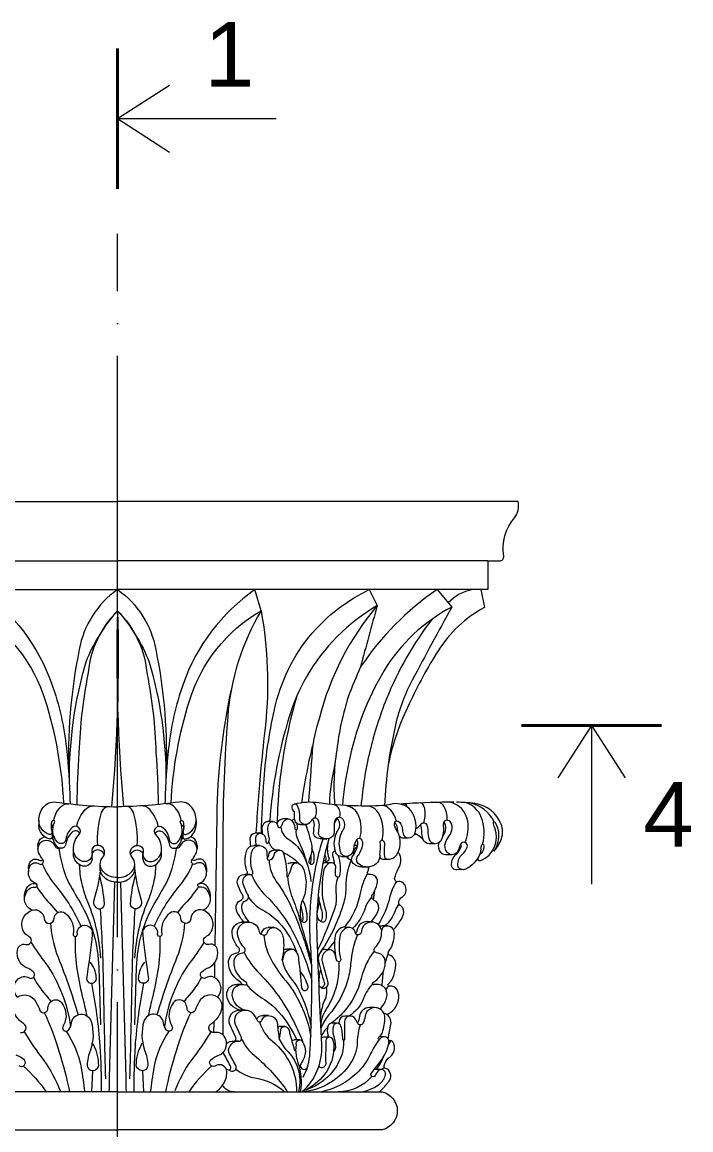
# Model space of a CAD drawing. Header units: millimetres. Extents: x 542654 to 551203, y 315718 to 321804.
# Drawn here: x 547433 to 547744, y 317896 to 318411 of the extents above; entities that cross this region are included whole.
import ezdxf

# ---------------------------------------------------------------- set-up
doc = ezdxf.new("R2010")
doc.units = ezdxf.units.MM
doc.linetypes.add('ACAD_ISO04W100', pattern=[30, 24, -3, 0, -3])
doc.layers.add('cad-block.com', color=250, linetype='Continuous')
doc.styles.get("Standard").update_dxf_attribs({"font": 'arial.ttf'})

msp = doc.modelspace()

# ---------------------------------------------------------------- linework, layer by layer
at = {"layer": 'cad-block.com', "color": 18, "lineweight": 40, "true_color": 0x000000}
for points in [[(547477.65, 318398.82), (547477.65, 318333.66)], [(547730.51, 318084.25), (547665.34, 318084.25)]]:
    msp.add_lwpolyline(points, dxfattribs=at)
at = {"layer": 'cad-block.com', "color": 18, "lineweight": 15, "true_color": 0x000000}
for points in [[(547477.65, 318366.24), (547501.87, 318381.82)], [(547477.65, 318366.24), (547551.38, 318366.24)], [(547477.65, 318366.24), (547501.87, 318350.66)], [(547697.92, 318084.25), (547682.34, 318060.03)], [(547697.92, 318084.25), (547697.92, 318010.52)], [(547697.92, 318084.25), (547713.51, 318060.03)]]:
    msp.add_lwpolyline(points, dxfattribs=at)
at = {"layer": 'cad-block.com', "color": 18, "linetype": 'ACAD_ISO04W100', "lineweight": 15, "ltscale": 5, "true_color": 0x000000}
msp.add_lwpolyline([(547477.65, 316184.7), (547477.65, 318312.68)], dxfattribs=at)
at = {"layer": 'cad-block.com', "color": 18, "lineweight": 0, "true_color": 0x000000}
for points in [[(547305.51, 318160.78), (547300.08, 318160.78, -0.459386), (547298.2, 318162.98, 0.216291), (547293.17, 318180.82, -0.246736), (547291.53, 318188.29), (547477.65, 318188.29)], [(547649.78, 318160.78), (547655.21, 318160.78, 0.459386), (547657.1, 318162.98, -0.216291), (547662.12, 318180.82, 0.246736), (547663.76, 318188.29), (547477.65, 318188.29)], [(547410.96, 318137.59), (547413.83, 318147.42, -0.154993), (547447.19, 318103.53, -0.05748), (547453.92, 318073.72, -0.01992), (547455.57, 318049.26, -0.001044), (547455.6, 318047.91, -0.001044)], [(547477.65, 318147.42, 0.198633), (547459.89, 318119.55, 0.061463), (547455.14, 318060.22, 250.331542)], [(547477.65, 318147.42, -0.198633), (547495.41, 318119.55, -0.061463), (547500.15, 318060.22, -250.331542)], [(547544.34, 318137.59), (547541.47, 318147.42, 0.154993), (547508.1, 318103.53, 0.05748), (547501.37, 318073.72, 0.01992), (547499.73, 318049.26, 0.001044), (547499.69, 318047.91, 0.001044)], [(547544.54, 318034.17, -0.012335), (547545.76, 318059.29, -0.040645), (547551.13, 318093.88, -0.127119), (547569.84, 318129.09, -0.095705), (547594.62, 318147.42), (547598.35, 318139.97, 0.130913), (547565.52, 318106.93, 0.054862), (547557.59, 318088.8, 0.05849), (547548.4, 318039.91, 0.000306), (547548.39, 318039.74, 0.000306)], [(547626.15, 318147.42, 0.095334), (547590.63, 318111.48, 0.020555), (547584.88, 318097.57, 0.045169), (547579.77, 318074.59, 0.058264), (547578.53, 318047.46, 0.058264)], [(547626.15, 318147.42), (547632.99, 318139.29, 0.136191), (547601.55, 318109.91, 0.08528), (547585.15, 318067.26, 0.033197), (547582.15, 318047.18, 0.033197)], [(547646.46, 318147.42), (547648.14, 318139.13, 0.128976), (547626.67, 318119.05, 0.031134), (547613.17, 318094.35, 0.06274), (547603.43, 318065.99, 4.107327)], [(547642.57, 318147.42, 0.169296), (547631.36, 318141.22, 3.08428)], [(547452.73, 318048.26, 0.061758), (547444.25, 318095.81, 0.188611), (547410.96, 318137.59, 0.072514), (547408.95, 318084.49, -0.002722), (547410.96, 318064.73, -0.009688), (547413.31, 318034.22, -0.009688)], [(547477.65, 318137.58, 0.089324), (547462.9, 318113.73, 0.071276), (547455.14, 318059.12, 0.052338)], [(547477.65, 318137.58, 0.17873), (547463.91, 318107.99, 0.041674), (547459.76, 318071.75, 0.017989), (547458.76, 318047.58, 0.017989)], [(547477.65, 318137.58, -0.030163), (547474.82, 318046.58, -0.030163)], [(547477.65, 318137.58, 0.030163), (547480.48, 318046.58, 0.030163)], [(547477.65, 318137.58, -0.089324), (547492.39, 318113.73, -0.071276), (547500.15, 318059.12, -0.052338)], [(547477.65, 318137.58, -0.17873), (547491.39, 318107.99, -0.041674), (547495.54, 318071.75, -0.017989), (547496.54, 318047.58, -0.017989)], [(547502.56, 318048.26, -0.061758), (547511.05, 318095.81, -0.188611), (547544.34, 318137.59, -0.072514), (547546.35, 318084.49, 0.002722), (547544.33, 318064.73, 0.009688), (547541.99, 318034.22, 0.009688)], [(547544.34, 318137.59, 0.113839), (547528.85, 318088.44, 0.019843), (547526.61, 318030.72), (547526.61, 317940.62)], [(547598.35, 318139.97, 0.115946), (547571.53, 318087.81, 0.066191), (547568.12, 318072.23, -0.000299), (547566.42, 318048.61, -0.000299)], [(547598.35, 318139.97, 0.005028), (547590.63, 318111.48, -24.404987)], [(547632.99, 318139.29, 0.004977), (547614.56, 318105.29, 0.064763), (547606.85, 318084.66, 0.046434), (547601.75, 318047.13, 0.046434)], [(547623.86, 318133.73, 0.069634), (547602.65, 318096.7, 0.03672), (547594.92, 318072.36, 0.037102), (547590.81, 318046.88, 0.037102)], [(547523.05, 317982.04), (547523.93, 318042.43, -0.048704), (547530.47, 318100.63)], [(547561.06, 318098.08, 0.060858), (547552.07, 318045.92, 0.008599), (547551.84, 318038.95, 0.008599)], [(547568.66, 318076.68, 0.024928), (547563.16, 318048.36, 0.024928)], [(547578.72, 318066.36, 0.056688), (547576.14, 318047.7, 2.420875)], [(547477.65, 318013.66, -0.228668), (547470.86, 318016.57, -0.374353), (547470.86, 318023.1, 0.507507), (547469.67, 318028.38, 0.207223), (547467.25, 318028.38, 0.365299), (547465.72, 318025.31, -0.562132), (547461.57, 318021.16, -0.344516), (547457.14, 318026.77, -0.19005), (547459.79, 318033.6, 0.961735), (547456.52, 318036.87, 0.173614), (547453.7, 318031.45, -0.63933), (547449.63, 318030.21, -0.308043), (547448.44, 318039.24, 1.085661), (547447.17, 318039.75, 0.151976), (547447.17, 318035.06, -0.604226), (547445.84, 318033.73, -0.32338), (547441.1, 318040.05, -0.167014), (547443.11, 318046.24, -0.273622), (547449.13, 318048.74, 0.031629), (547477.65, 318046.52, -417.913606)], [(547477.65, 318013.66, 0.228668), (547484.43, 318016.57, 0.374353), (547484.43, 318023.1, -0.507507), (547485.63, 318028.38, -0.207223), (547488.04, 318028.38, -0.365299), (547489.57, 318025.31, 0.562132), (547493.72, 318021.16, 0.344516), (547498.15, 318026.77, 0.19005), (547495.5, 318033.6, -0.961735), (547498.77, 318036.87, -0.173614), (547501.6, 318031.45, 0.63933), (547505.66, 318030.21, 0.308043), (547506.86, 318039.24, -1.085661), (547508.12, 318039.75, -0.151976), (547508.12, 318035.06, 0.604226), (547509.45, 318033.73, 0.32338), (547514.19, 318040.05, 0.167014), (547512.19, 318046.24, 0.273622), (547506.16, 318048.74, -0.031629), (547477.65, 318046.52, 417.913606)], [(547587.57, 318046.96, -0.031379), (547571.44, 318048.3, 0.098605), (547559.76, 318047.71, 3.188773)], [(547569.39, 318041.25, 0.157666), (547570.01, 318046.34, 0.203407), (547568.49, 318048.59, 1.629827)], [(547633.96, 318048.64, 0.018177), (547612.13, 318047.98, 0.00561), (547611.19, 318047.9)], [(547619.87, 318038.9, 0.140706), (547620.53, 318045.17, 0.078604), (547619.79, 318047.3, 0.243503), (547618.31, 318048.32, 0.875913)], [(547630.83, 318040.29, 0.188403), (547628.99, 318047.22, 0.283926), (547625.65, 318048.57, 0.845132)], [(547639.19, 318030.04, 0.139743), (547640.4, 318039.87, 0.30864), (547632.14, 318048.64, 5.040531)], [(547652.76, 318025.99, 0.093798), (547656.07, 318031.7, 0.179878), (547655.95, 318038.49, 0.273857), (547643.67, 318048.08, 0.032219), (547635.11, 318048.63)], [(547647.3, 318029.11, 0.163183), (547646.69, 318041.7, 0.227922), (547639.4, 318048.5, 2.698115)], [(547652.69, 318039.58, 0.225926), (547641.54, 318048.32, 0.741469)], [(547448.01, 318040.2, -0.16547), (547451.45, 318046.65, -0.205283), (547455.08, 318047.97, -0.944795)], [(547458.73, 318037.4, -0.129004), (547462.48, 318045.1, -0.229713), (547466.74, 318046.94, -0.95833)], [(547468.46, 318028.63, -0.092132), (547470.26, 318043.84, -0.21196), (547472.73, 318046.65, -1.564817)], [(547486.84, 318028.63, 0.092132), (547485.03, 318043.84, 0.21196), (547482.57, 318046.65, 1.564817)], [(547496.57, 318037.4, 0.129004), (547492.82, 318045.1, 0.229713), (547488.56, 318046.94, 0.95833)], [(547507.28, 318040.2, 0.16547), (547503.85, 318046.65, 0.205283), (547500.21, 318047.97, 0.944795)], [(547558.68, 318046.88, 0.284464), (547559.86, 318044.2, -0.100279)], [(547599.6, 318024.06, -0.342821), (547595.41, 318018.75, -0.222971), (547589.88, 318019.86, -0.417557), (547589.33, 318023.68, 0.119048), (547591.63, 318028.97, 0.197592), (547591.12, 318031.27, 0.523106), (547588.85, 318031.27, 0.134371), (547587.29, 318026.86, -0.213407), (547585.76, 318024.01, -0.503433), (547581.49, 318025.22, -0.183223), (547581.49, 318033.62, -0.048888), (547582.55, 318035.76, 0.286377), (547582.55, 318040.56, 0.493732), (547579.09, 318040.89, 0.21419), (547578.26, 318038.43, -0.047396), (547578.26, 318034.29, -0.328964), (547576.01, 318031.78, -0.170952), (547572.35, 318032.27, -0.283139), (547571.12, 318034.29, -0.045909), (547571.42, 318037.37, 0.18524), (547570.88, 318040.42, 0.563934), (547567.91, 318040.42, -0.052882), (547566.95, 318039.16, -0.684243), (547562.31, 318041.04, 0.006934), (547562.31, 318042.93, 0.12425), (547561.19, 318047.29, 0.435189), (547559.04, 318047.29, 0.001663), (547558.67, 318046.87, 0.001663)], [(547562.66, 318038.31, -0.418281), (547559.97, 318041.04, 0.005151), (547559.97, 318043.93, 0.265663), (547559.58, 318044.42), (547559.58, 318044.42)], [(547580.9, 318041.58, 0.22172), (547580.19, 318046.18, 0.216956), (547578.06, 318047.5, 0.49065)], [(547590.33, 318031.82, 0.167867), (547589.69, 318042.46, 0.263943), (547583.75, 318047.09, 0.775642)], [(547599.6, 318024.06, 0.057171), (547599.77, 318030.2, -0.743086), (547601.2, 318030.78, -0.21134), (547601.72, 318028.77, 0.080271), (547601.72, 318023.29, 0.323197), (547602.73, 318022.29, 0.322296), (547607.79, 318024.81, 0.283645), (547606.99, 318036.34, -0.24089), (547606.55, 318039.28, -0.484066), (547608.03, 318039.81, -0.240642), (547609.95, 318036.62, 0.042318), (547610.36, 318033.96, 0.351107), (547612.82, 318032.07, 0.324333), (547615.95, 318034.44, 0.261475), (547613.07, 318045.83, 0.249461), (547604.53, 318047.67, -0.056478), (547600.8, 318047.06, -0.021363), (547587.57, 318046.96, 0.175069)], [(547600.58, 318031.08, 0.212683), (547598.73, 318043.91, 0.218986), (547594.19, 318046.87, 0.624082)], [(547607.16, 318039.91, 0.189469), (547603.22, 318046.26, 0.16181), (547600.8, 318047.06, 0.999248)], [(547611.19, 318047.9, 0.097775), (547609.54, 318047.69, 0.097775)], [(547612.19, 318046.49, 0.346079), (547611.19, 318047.9)], [(547447.22, 318032.61, -0.50559), (547445.84, 318031.59, -0.32338), (547441.1, 318037.91, -0.004522), (547441.1, 318038.09, -0.004522)], [(547447.96, 318038.07, 0.384152), (547447.17, 318037.6, 0.041342), (547446.89, 318036.33)], [(547507.33, 318038.07, -0.384152), (547508.12, 318037.6, -0.041342), (547508.4, 318036.33)], [(547508.07, 318032.61, 0.50559), (547509.45, 318031.59, 0.32338), (547514.19, 318037.91, 0.004522), (547514.19, 318038.09, 0.004522)], [(547542.23, 318028.23, -0.051159), (547541.94, 318032.16, -0.758943), (547545.9, 318033.15, -0.141409), (547546.58, 318030.35, 0.886398), (547548.02, 318030.11, 0.143639), (547548.02, 318032.96, -0.078925), (547547.53, 318036.74, -0.20052), (547548.67, 318039.24, -0.393333), (547551.17, 318039.24, -0.164884), (547552.1, 318037.52, 0.656763), (547553.52, 318037.17, 0.079759), (547554.27, 318038.56, -0.156683), (547555.71, 318040.49, -0.319224), (547558.15, 318040.49, -0.257827), (547559.98, 318036.68, 1.058188), (547561.34, 318036.68, 0.026647), (547561.11, 318038.8, -0.081727)], [(547545.21, 318033.89, -0.05924), (547544.95, 318036.74, -0.20052), (547546.09, 318039.24, -0.1896), (547547.34, 318039.74, -0.1896)], [(547551.69, 318038.57, -0.155795), (547553.13, 318040.49, -0.155741), (547554.35, 318040.88)], [(547558.79, 318039.93, -0.182775), (547559.97, 318041, -2.755921)], [(547564.99, 318038.31, -0.04248), (547567.77, 318029.17, 1.145456)], [(547572.55, 318031.67, -0.118661), (547570.02, 318032.27, -0.283139), (547568.79, 318034.29, -0.045909), (547569.09, 318037.37, 0.18524), (547568.54, 318040.42, 0.072485), (547568.23, 318040.8)], [(547578.26, 318038.43, -0.045789), (547579.91, 318041.08, -0.045789)], [(547581.74, 318023.44, -0.31163), (547579.16, 318025.22, -0.183223), (547579.16, 318033.62, -0.048888), (547580.22, 318035.76, 0.286377), (547580.22, 318040.56, 0.113264), (547579.53, 318041.25)], [(547606.51, 318039.15, -0.173683), (547607.62, 318036.62, 0.025838), (547607.82, 318034.99, 0.025838)], [(547646.35, 318025.21, -0.164784), (547640.57, 318018.21, -0.056614), (547638.93, 318017.44, -0.519395), (547635.76, 318019.75, -0.204579), (547637.82, 318024.35, 0.112836), (547640.13, 318027.72, 0.988971), (547637, 318029, 0.014755), (547635.94, 318026.26, -0.570442), (547630.94, 318025.27, -0.278947), (547630.08, 318029.83, -0.069901), (547631.84, 318033.07, 0.133642), (547633.17, 318036.49, 0.203662), (547632.21, 318039.65, 0.719844), (547629.02, 318038.4, -0.017228), (547629.07, 318035.48, -0.109248), (547628.02, 318031.06, -0.668277), (547622.57, 318031.39, -0.09107), (547621.98, 318035.23, 0.068092), (547621.75, 318037.43, 0.663041), (547618.23, 318037.99, -0.152509), (547616.31, 318036.34)], [(547622.47, 318029.35, -0.325469), (547619.62, 318031.34, -0.09107), (547619.03, 318035.18, 0.068092), (547618.8, 318037.38, 0.120767), (547618.37, 318038.2, 0.120767)], [(547628.76, 318032.84, -0.004217), (547628.89, 318033.02, 0.133642), (547630.22, 318036.44, 0.196445), (547629.34, 318039.51)], [(547644.96, 318022.49, 0.512685), (547646.43, 318021.56, 0.411239), (547652.96, 318036.77, -0.058445), (547652.33, 318039.16, -0.799259), (547653, 318039.42, -0.118705), (547654.64, 318034.91, -0.161753), (547652.76, 318025.99, -0.411334)], [(547440.68, 318028.52, -0.175226), (547441.74, 318031.45, -0.148268), (547443.8, 318032.63)], [(547460.15, 318034.1, 0.494267), (547456.52, 318034.73, 0.173614), (547453.7, 318029.31, -0.63933), (547449.63, 318028.07, -0.184409), (547447.58, 318033.46, -0.184409)], [(547495.15, 318034.1, -0.494267), (547498.77, 318034.73, -0.173614), (547501.6, 318029.31, 0.63933), (547505.66, 318028.07, 0.184409), (547507.72, 318033.46, 0.184409)], [(547514.62, 318028.52, 0.175226), (547513.56, 318031.45, 0.148268), (547511.5, 318032.63)], [(547539.65, 318028.23, -0.051159), (547539.36, 318032.16, -0.406149), (547541.48, 318034.22, -0.406149)], [(547553.52, 318037.17, 0.231591), (547557.12, 318031.48, -0.117572), (547563.14, 318025.46, -0.122938), (547567.46, 318011.82, -14.105174)], [(547560.66, 318035.96, 0.158512), (547561.42, 318031.29, -0.053432), (547565.79, 318019.94, 18.955838)], [(547608.66, 318032.82, 0.207652), (547610.49, 318032.07, 0.042954), (547611.06, 318032.13, 0.042954)], [(547615.73, 318033.89, -0.039968), (547617.01, 318033.6)], [(547615.89, 318034.26, -0.09078), (547619.62, 318031.34)], [(547438.09, 317998.5, -0.404941), (547434.71, 318005.37, -0.108864), (547436.41, 318008.28, -0.273028), (547439.29, 318009.14), (547439.29, 318009.14), (547439.29, 318009.14, 1.017526), (547439.62, 318010.9, -0.201335), (547436.71, 318013.66, -0.207166), (547436.86, 318018.89, -0.466882), (547441.31, 318019.99, 0.681454), (547443.21, 318021.41, 0.100621), (547442.38, 318022.86, -0.107819), (547440.71, 318026.29, -0.204463), (547441.74, 318029.74, -0.564623), (547448.61, 318028.27), (547448.61, 318028.27, 0.39555), (547451.05, 318027.31, 0.39555)], [(547447.08, 318032.07, -0.049492), (547447.88, 318031.27)], [(547517.2, 317998.5, 0.404941), (547520.58, 318005.37, 0.108864), (547518.88, 318008.28, 0.273028), (547516, 318009.14), (547516, 318009.14), (547516, 318009.14, -1.017526), (547515.68, 318010.9, 0.201335), (547518.58, 318013.66, 0.207166), (547518.44, 318018.89, 0.466882), (547513.98, 318019.99, -0.681454), (547512.09, 318021.41, -0.100621), (547512.91, 318022.86, 0.107819), (547514.59, 318026.29, 0.204463), (547513.56, 318029.74, 0.564623), (547506.69, 318028.27), (547506.69, 318028.27, -0.39555), (547504.24, 318027.31, -0.39555)], [(547508.22, 318032.07, 0.049492), (547507.42, 318031.27)], [(547536.32, 317992.98, -0.033541), (547533.86, 317996.43, -0.108532), (547532.79, 317999.48, -0.333219), (547534.85, 318003.07, 0.586285), (547535.38, 318006.07, -0.036479), (547533.46, 318010.7, -0.560376), (547537.39, 318015.11, 0.4021), (547538, 318016.16, 0.084369), (547537.73, 318016.79, -0.1611), (547537.75, 318026.32, -0.197978), (547539.65, 318028.23, -0.098945), (547541.02, 318028.5)], [(547538.9, 317992.98, -0.033541), (547536.44, 317996.43, -0.108532), (547535.37, 317999.48, -0.333219), (547537.43, 318003.07, 0.586285), (547537.96, 318006.07, -0.036479), (547536.04, 318010.7, -0.560376), (547539.97, 318015.11, 0.4021), (547540.58, 318016.16, 0.084369), (547540.31, 318016.79, -0.1611), (547540.32, 318026.32, -0.197978), (547542.23, 318028.23, -0.41228), (547546.86, 318026.34, -0.029872), (547547.19, 318022.37, 0.361092), (547548.08, 318021.69, 0.32624), (547550.5, 318024.11, -0.623356), (547554.45, 318025.8, -0.080731), (547556.35, 318014.29, 1.029209), (547556.94, 318014.29, 0.025094), (547558.58, 318018.35, -0.501172), (547561.39, 318020.45, -0.22046), (547564.17, 318017.28, -0.199896), (547563.32, 318002.42)], [(547548.02, 318030.11, 0.240237), (547551.37, 318026.37, 0.240237)], [(547563.36, 317914.1, 0.229192), (547572.59, 317935.95, -0.003639), (547570.44, 317985.04, -0.077638), (547576.01, 318031.78, -0.077638)], [(547563.95, 317920.95, 0.111476), (547567.1, 317932.23, 0.010733), (547568, 317963.93, 0.020178), (547567.43, 317981.02, -0.0785), (547571, 318023.96, -0.021895), (547573.24, 318031.67, -0.021895)], [(547567.77, 318029.17, -0.170194), (547566.66, 318021.9, 0.499362), (547567.62, 318019.85, 0.41612), (547568.92, 318020.71, 0.176228), (547567.96, 318027.13, -1.388664)], [(547575.4, 318029.56, 0.134341), (547575.88, 318022.83, -0.628731), (547574.23, 318021.18, -0.273579), (547573.6, 318021.93, 0.066231)], [(547591.17, 318018.57, -0.148068), (547587.55, 318019.86, -0.417557), (547586.99, 318023.68, 0.119048), (547589.3, 318028.97, 0.192986), (547588.82, 318031.23)], [(547589.11, 318028.07, 0.169793), (547587.53, 318026.34, 0.017062), (547587.29, 318024.08, 0.017062)], [(547588.22, 318028.5, 0.047104), (547587.55, 318028.44)], [(547630.77, 318024.29, -0.265166), (547627.99, 318025.22, -0.278947), (547627.13, 318029.78, -0.005989), (547627.24, 318030.08, -0.005989)], [(547635.41, 318017.27, -0.444389), (547632.81, 318019.7, -0.204579), (547634.87, 318024.3, 0.112836), (547637.18, 318027.67, 0.229914), (547637.07, 318029.15, 0.229914)], [(547646.35, 318025.21, 0.075285), (547646.59, 318027.18, -0.104218), (547646.89, 318028.83, -0.659141), (547647.71, 318028.85, -0.126808), (547647.91, 318027.71, -0.220412), (547645.9, 318024.17, 0.163455)], [(547450.34, 318027.18, 0.058257), (547454.36, 318012.39, 0.006295), (547460.28, 318002.04, -0.126523), (547468.97, 317971.83, 0), (547469.73, 317945.28, 1.706134)], [(547465.82, 318022.35, -0.486024), (547461.57, 318019.02, -0.344516), (547457.14, 318024.63, -0.014264), (547457.15, 318025.2, -0.014264)], [(547471.51, 318024.23, 0.212402), (547469.67, 318026.24, 0.207223), (547467.25, 318026.24, 0.204724), (547465.81, 318024.72, 0.204724)], [(547483.78, 318024.23, -0.212402), (547485.63, 318026.24, -0.207223), (547488.04, 318026.24, -0.204724), (547489.48, 318024.72, -0.204724)], [(547504.96, 318027.18, -0.058257), (547500.93, 318012.39, -0.006295), (547495.02, 318002.04, 0.126523), (547486.33, 317971.83, 0), (547485.57, 317945.28, -1.706134)], [(547489.48, 318022.35, 0.486024), (547493.72, 318019.02, 0.344516), (547498.15, 318024.63, 0.014264), (547498.14, 318025.2, 0.014264)], [(547547.11, 318022.5, 0.158996), (547547.92, 318024.11, -0.399326), (547550.31, 318026.38, -0.399326)], [(547554.55, 318025.31, -0.109225), (547561.94, 318020.17)], [(547567, 318020.01, 0.199758), (547567.47, 318020.71, 0.090259), (547567.55, 318024.11, 0.090259)], [(547580.16, 318023.93, -0.119473), (547580.81, 318014.29, -0.772834), (547579.03, 318014.71, -0.039114), (547579.04, 318018.22, 0.553175), (547576.35, 318020.45, 0.22046), (547573.58, 318017.28, 0.048723), (547572.76, 318009.88)], [(547574.06, 318024.08, 0.025534), (547574.43, 318022.83, -0.33787), (547573.95, 318021.34)], [(547578.85, 318026.15, 0.386143), (547577.58, 318023.93, -0.049104), (547578.41, 318020, -0.049104)], [(547586.48, 318021.7, -0.049443), (547586.3, 318021.69, -0.267201), (547584.05, 318023.5)], [(547584.67, 318023.5, 0.006915), (547584.63, 318022.58, -0.361092), (547584.63, 318022.58, -0.261884), (547584.63, 318022.58)], [(547599.49, 318022.98, 0.250319), (547600.39, 318022.29, 0.040071), (547601.17, 318022.22, 0.040071)], [(547605.91, 317989.49, 0.048228), (547609.59, 317994.34, 0.108532), (547610.67, 317997.39, 0.333219), (547608.6, 318000.98, -0.421346), (547610.31, 318004.87, 0.322502), (547611.5, 318009.5, 0.40496), (547607.65, 318011.69, -0.410435), (547606.43, 318013.26, -0.067451), (547608.27, 318018.05, 0.247459), (547608.83, 318024.23, 0.098038), (547608.07, 318025.37, 0.098038)], [(547436.24, 318017.64, -0.11634), (547436.86, 318020.6, -0.466882), (547441.31, 318021.7, 0.378199), (547442.97, 318021.98)], [(547442.71, 318020.05, 0.077184), (547449.55, 318009.04, -0.070231), (547460.62, 317991.02, -2.70478)], [(547459.89, 318019.72, 0.051574), (547460.95, 318011.15, 0.040513), (547463.86, 318002.01, -0.0829), (547469.7, 317976.29, -1.059688)], [(547469.67, 318017.2, -0.048103), (547466.6, 318003.15, 0.508447), (547469.56, 317999.09, 0.344829), (547471.62, 318001.41, 0.041999), (547469.34, 318014.79, 10.380504)], [(547477.65, 318011.52, -0.228668), (547470.86, 318014.43, -0.155637), (547469.67, 318017.2, -0.155637)], [(547477.65, 318011.52, 0.228668), (547484.43, 318014.43, 0.155637), (547485.63, 318017.2, 0.155637)], [(547485.63, 318017.2, 0.048103), (547488.69, 318003.15, -0.508447), (547485.73, 317999.09, -0.344829), (547483.67, 318001.41, -0.041999), (547485.96, 318014.79, -10.380504)], [(547495.41, 318019.72, -0.051574), (547494.34, 318011.15, -0.040513), (547491.44, 318002.01, 0.0829), (547485.6, 317976.29, 1.059688)], [(547512.58, 318020.05, -0.077184), (547505.75, 318009.04, 0.070231), (547494.68, 317991.02, 2.70478)], [(547519.05, 318017.64, 0.11634), (547518.44, 318020.6, 0.466882), (547513.98, 318021.7, -0.378199), (547512.32, 318021.98)], [(547548.08, 318021.69, 0.150107), (547551.44, 318011.9, -0.056725), (547559.34, 317997.92, -0.038563), (547567.89, 317972.48, -2.193448)], [(547556.84, 318020.07, -0.168629), (547558.2, 318020.54, -0.168629)], [(547586.3, 318021.69, 0.11395), (547583.73, 318009.62, -0.072317), (547582.78, 318002.14, -0.082985), (547572.04, 317979.18, -1.050921)], [(547574.42, 318020.56, 0.079663), (547573.77, 318020.45, 0.030216), (547573.24, 318020.17, 0.030216)], [(547595.5, 317992.99, 0.033419), (547597.95, 317996.43, 0.108532), (547599.02, 317999.48, 0.333219), (547596.96, 318003.07, -0.586285), (547596.43, 318006.07, 0.036479), (547598.35, 318010.7, 0.560376), (547594.42, 318015.11, -0.4021), (547593.81, 318016.16, -0.084369), (547594.08, 318016.79, 0.030784), (547594.56, 318018.6, 0.030784)], [(547539.97, 318015.11, 0.108494), (547546.6, 318005.2, -0.073521), (547558, 317990.47, -0.066403), (547568, 317965.41, -1.156273)], [(547556.72, 318014, 0.077382), (547558.83, 318004.54, -0.024778), (547562.12, 317994.78, 0.004491), (547567.77, 317975.44, -0.147608)], [(547580.07, 318013.79, 0.125263), (547579.2, 318005.63, -0.118591), (547578.63, 317999.48, -0.030466), (547570.63, 317979.99, 9.593961)], [(547593.9, 318015.51, 0.096459), (547590.44, 318006.47, -0.132131), (547583.08, 317990.66, 5.299366)], [(547434.45, 318005.51, -0.072709), (547434.71, 318007.08, -0.108864), (547436.41, 318009.98, -0.273028), (547439.29, 318010.85), (547439.29, 318010.85), (547439.29, 318010.85, 0.127152), (547439.74, 318010.87)], [(547440.07, 318009.35, 0.043186), (547447.21, 318000.5, 0), (547449.66, 317997.6, -2.149874)], [(547476.3, 318011.57), (547473.85, 317920.7, 0.000977), (547473.67, 317914.1, 0.000977)], [(547478.99, 318011.57), (547481.45, 317920.7, -0.000977), (547481.62, 317914.1, -0.000977)], [(547515.23, 318009.35, -0.043186), (547508.08, 318000.5, 0), (547505.63, 317997.6, 2.149874)], [(547520.85, 318005.51, 0.072709), (547520.58, 318007.08, 0.108864), (547518.88, 318009.98, 0.273028), (547516, 318010.85), (547516, 318010.85), (547516, 318010.85, -0.127152), (547515.56, 318010.87)], [(547572.76, 318009.88, 0.099279), (547574.3, 317998.7, -0.157409), (547574.3, 317993.86, -0.492517), (547572.25, 317993.13, -0.255133), (547570.45, 317996.43, -0.047411), (547571.53, 318002.08, -3.590771)], [(547597.1, 318007.56, -19.658377), (547597.1, 318007.56, -0.009108), (547596.4, 318003.39, -0.013679)], [(547607.27, 318011.8, 0.091798), (547604.08, 318004.29, -0.092974), (547598.78, 317991.88, -0.092974)], [(547538.58, 318004.41, 0.12082), (547545.04, 317998.66, -0.084395), (547552.62, 317992.84, -0.108637), (547561.15, 317978.3, 0.051905)], [(547562.8, 317994.78, 0.006483), (547562.8, 317994.78, -0.09654), (547563.32, 318002.42, -2.251489)], [(547562.8, 317994.78, 1.09818), (547565.85, 317994.47, 0.12663), (547563.67, 318003.2, 3.94426)], [(547571.02, 318004.93, 0.043171), (547572.45, 317998.7, -0.157409), (547572.45, 317993.86, -0.132595), (547572.06, 317993.26, -0.255133), (547572.06, 317993.26, -0.136531), (547572.06, 317993.26, -3.590771)], [(547595.81, 318004.41, 0.125397), (547592.71, 317999.43, -0.126092), (547586.83, 317990, 2.495739)], [(547431.2, 317958.14, -0.437087), (547431.56, 317966.55, -0.335891), (547436.53, 317967.04, -0.054808), (547436.53, 317967.04, 0.906374), (547438.52, 317969.91, 0.121824), (547435.08, 317971.83, -0.324514), (547431.15, 317979.87, -0.478368), (547434.98, 317982.61, 0.760691), (547437.17, 317985.73, 0.02594), (547434.92, 317987.34, -0.479637), (547436.93, 317998.06, -0.584428), (547443.59, 317994.43, -0.21323), (547443.59, 317994.43, 0.933707), (547448.25, 317994.68, -0.62858), (547453.36, 317997.15, -0.275072), (547457.03, 317987.41, 1.194524), (547459, 317987.41, -1.194524), (547465.92, 317987.41, -0.011676), (547463.34, 317967.44, 1.294006), (547467.79, 317967.44, 0.154508), (547464.97, 317974.34, 6.728765)], [(547469.56, 317999.09, -0.012495), (547471.05, 317964.11, 0.002577), (547472.04, 317920.09, -1.028053)], [(547485.73, 317999.09, 0.012495), (547484.25, 317964.11, -0.002577), (547483.26, 317920.09, 1.028053)], [(547524.09, 317958.14, 0.437087), (547523.74, 317966.55, 0.335891), (547518.77, 317967.04, 0.054808), (547518.77, 317967.04, -0.906374), (547516.78, 317969.91, -0.121824), (547520.22, 317971.83, 0.324514), (547524.15, 317979.87, 0.478368), (547520.32, 317982.61, -0.760691), (547518.13, 317985.73, -0.02594), (547520.37, 317987.34, 0.479637), (547518.37, 317998.06, 0.584428), (547511.71, 317994.43, 0.21323), (547511.71, 317994.43, -0.933707), (547507.05, 317994.68, 0.62858), (547501.93, 317997.15, 0.275072), (547498.27, 317987.41, -1.194524), (547496.3, 317987.41, 1.194524), (547489.37, 317987.41, 0.011676), (547491.95, 317967.44, -1.294006), (547487.5, 317967.44, -0.154508), (547490.32, 317974.34, -6.728765)], [(547563.33, 317993.29, 0.222304), (547563.89, 317994.47, 0.085178), (547562.9, 318000.5)], [(547608.45, 318001.47, 0.079076), (547606.64, 317998.19, -0.126979), (547601.84, 317991.18, 2.664929)], [(547446.44, 317992.44, 0.064211), (547449.37, 317978.39, -0.023542), (547459.35, 317949.9, -31.518019)], [(547508.85, 317992.44, -0.064211), (547505.93, 317978.39, 0.023542), (547495.95, 317949.9, 31.518019)], [(547535.06, 317964.02, 0.442205), (547535, 317964.97, -0.127434), (547530.49, 317969.45, -0.128491), (547529.23, 317974.15, -0.417186), (547533.32, 317978.7, 0.546557), (547534.06, 317981.01, -0.213507), (547530.9, 317988.85, -0.363929), (547535.85, 317993)], [(547536.93, 317952.1, -0.283248), (547531.2, 317957.79, -0.235255), (547532.04, 317962.41, -0.282358), (547537.07, 317963.83, 0.777108), (547537.58, 317964.97, -0.127434), (547533.07, 317969.45, -0.128491), (547531.81, 317974.15, -0.417186), (547535.9, 317978.7, 0.546557), (547536.64, 317981.01, -0.213507), (547533.47, 317988.85, -0.800275), (547543.28, 317989.3, 0.314418), (547545.11, 317986.99, 0.455668), (547547.3, 317988.22, -0.421614), (547551.19, 317990.33, -0.240224), (547554.52, 317986.48, -0.105291), (547554.03, 317975.47, 0.96035), (547554.43, 317975.35, 0.046363), (547555.05, 317977.87, -0.34867), (547559.43, 317980.33, -0.237469), (547561.78, 317975.72, -0.007039), (547563.23, 317962.47, -0.020405), (547563.23, 317962.47, -176071.042591)], [(547599.58, 317952.64, 0.158871), (547602.7, 317957.79, 0.235255), (547601.85, 317962.41, 0.282358), (547596.83, 317963.83, -0.777108), (547596.32, 317964.97, 0.127434), (547600.82, 317969.45, 0.128491), (547602.09, 317974.15, 0.417186), (547598, 317978.7, -0.546557), (547597.25, 317981.01, 0.213507), (547600.42, 317988.85, 0.878224), (547591.02, 317988.9, -0.461348), (547589.26, 317987.06, -0.475102), (547588.16, 317988.22, 0.421614), (547584.28, 317990.33, 0.240224), (547580.95, 317986.48, 0.105291), (547581.44, 317975.47, -0.857659), (547579.46, 317975.35, -0.046363), (547578.84, 317977.87, 0.531603), (547574.46, 317979.52, 0.279623), (547572.77, 317974.66, -0.008587), (547575.29, 317965.58)], [(547594.68, 317993.07, 0.442325), (547588.91, 317989.09, -0.256828), (547588.27, 317987.61, -0.256828)], [(547544.3, 317987.41, 0.141298), (547544.73, 317988.22, -0.335609), (547547.69, 317990.47, -0.335609)], [(547545.67, 317986.89, 0.083536), (547547.58, 317978.71, 0.077756), (547554.71, 317967.1, -0.133721), (547567.45, 317940.06, -10.476944)], [(547589.19, 317987.05, 0.078279), (547585.99, 317973.63, -0.054025), (547584.43, 317965.3, -0.108787), (547575.75, 317949.78, 0.10728), (547572.21, 317943.49, -6.638556)], [(547583.08, 317990.66, 0.075343), (547582.16, 317990.53, 0.240224), (547578.83, 317986.68, 0.105291), (547579.32, 317975.67)], [(547600.64, 317991.18, 0.083005), (547599.58, 317991.01, 0.083005)], [(547602.81, 317950.02, 0.233561), (547608.27, 317956.68, 0.184884), (547607.61, 317961.47, 0.320786), (547604.09, 317963.16, -0.777108), (547603.57, 317964.29, 0.136042), (547606.08, 317968.19, 0.040441), (547606.98, 317973.04, 0.316915), (547604.15, 317977.58, -0.556977), (547603.6, 317979.13, 0.1664), (547606.31, 317987.73, 0.655291), (547600.95, 317990.42, 0.129288), (547600.38, 317989.13, 0.129288)], [(547437.5, 317983.48, 0.029108), (547444.37, 317973.79, -0.116512), (547455.85, 317944.46, -60.367405)], [(547458.01, 317986.23, 0.049879), (547458.66, 317972.15, 0.022481), (547461.28, 317958.55, -0.002878), (547463.41, 317949.43, 8.89883)], [(547497.28, 317986.23, -0.049879), (547496.64, 317972.15, -0.022481), (547494.02, 317958.55, 0.002878), (547491.89, 317949.43, -8.89883)], [(547517.8, 317983.48, -0.029108), (547510.93, 317973.79, 0.116512), (547499.44, 317944.46, 60.367405)], [(547536.49, 317979.02, 0.084148), (547543.72, 317968.95, -0.04371), (547552.45, 317958.67, -0.065981), (547563.62, 317937.44, -935990.068002)], [(547554.81, 317980.13, -0.092227), (547556.26, 317980.38, -0.092227)], [(547573.98, 317980.24, 0.229854), (547572.43, 317979.63, 0.248354), (547571.07, 317974.85, -0.012697), (547571.07, 317974.85)], [(547597, 317979.65, 0.106611), (547590.91, 317966.85, -0.126338), (547582.69, 317951.2, -0.040602), (547577.15, 317945.97)], [(547603.44, 317978.2, 0.029826), (547602.02, 317974.07, 0.029826)], [(547554.17, 317975.22, 0.119421), (547558.32, 317966.68, -0.068465), (547563.06, 317959.01, -0.059317), (547567.6, 317944.23, -1.23204)], [(547571.07, 317974.85, 0.022627), (547573.72, 317964.94, -0.44865), (547572.2, 317962.43, -57.976858)], [(547580.5, 317974.57, -0.096054), (547578.54, 317960.59, -0.062699), (547574.46, 317952.27, 0.142025), (547572.15, 317944.77, 1.017057)], [(547438.62, 317967.33, 0.063427), (547445.3, 317957.95, 0.017757), (547446.78, 317956.11, 2.679523)], [(547516.67, 317967.33, -0.063427), (547509.99, 317957.95, -0.017757), (547508.51, 317956.11, -2.679523)], [(547563.23, 317962.47, 1.062461), (547566.18, 317963.05, 0.112008), (547562.42, 317970.33, 1.880912)], [(547575.29, 317965.58, -0.248765), (547574.6, 317962.52, -0.584102), (547571.3, 317963.9, -0.059528), (547572.06, 317970.72, 0.380351)], [(547601.14, 317970.04, 0.022486), (547600.76, 317966.77, -0.036542), (547600.3, 317963.55, -0.036542)], [(547465.57, 317964.56, -0.029301), (547469.5, 317935.45, -0.015182), (547470.12, 317914.11, -0.015182)], [(547489.73, 317964.56, 0.029301), (547485.79, 317935.45, 0.015182), (547485.18, 317914.11, 0.015182)], [(547536.21, 317952.05, -0.350479), (547528.62, 317957.79, -0.235255), (547529.46, 317962.41, -0.209709), (547533.14, 317964.02, -0.209709)], [(547537.62, 317964.01, 0.089257), (547544.86, 317957.69, -0.080206), (547552.61, 317951.17, -0.068256), (547560.97, 317938.27, 0.635451)], [(547574.6, 317962.52, -0.192268), (547573.49, 317956, 0.063609), (547571.97, 317948.65, -0.856188)], [(547596.13, 317964.2, 0.094015), (547592, 317957.61, -0.155371), (547585.23, 317949.25, -0.730114)], [(547603.55, 317963.31, 0.032067), (547602.31, 317961.68, 0.032067)], [(547431.2, 317958.14, -0.448025), (547439.71, 317955.91, -0.025604), (547441.62, 317951.93, 0.831481), (547445.33, 317953.06), (547445.33, 317953.06, -0.096358), (547446.23, 317955.55, -0.487702), (547451.67, 317955.55, -0.294634), (547452.62, 317945.04, 1.081796), (547455.06, 317942.95, 0.123039), (547456.26, 317946.13, -0.805657), (547465.39, 317946.82, -0.15711), (547465.09, 317933.55, 0.108223), (547463.59, 317926.43, 0.655117), (547467.8, 317924.62, 0.347507), (547468.86, 317927.28, 0.141729), (547465.95, 317936.86)], [(547523.21, 317914.12, 0.010906), (547523.21, 317914.12, 0.148912), (547526.43, 317917.17, 0.196339), (547528.4, 317923.47, 0.551946), (547523.49, 317926.36, -0.918522), (547520.84, 317928.81, -0.113786), (547524.79, 317931.16, 0.395903), (547527.99, 317938.38, 0.401293), (547522.8, 317941.62), (547522.8, 317941.62, -0.857845), (547521.32, 317945.81, -0.300863), (547521.32, 317945.81, 0.210167), (547526.22, 317953.17, 0.297784), (547524.09, 317958.14, 0.448025), (547515.58, 317955.91, 0.025604), (547513.67, 317951.93, -0.831481), (547509.96, 317953.06), (547509.96, 317953.06, 0.096358), (547509.06, 317955.55, 0.487702), (547503.63, 317955.55, 0.294634), (547502.68, 317945.04, -1.081796), (547500.24, 317942.95, -0.123039), (547499.03, 317946.13, 0.805657), (547489.91, 317946.82, 0.15711), (547490.2, 317933.55, -0.108223), (547491.71, 317926.43, -0.655117), (547487.49, 317924.62, -0.347507), (547486.44, 317927.28, -0.141729), (547489.34, 317936.86)], [(547432.5, 317941.62, 0.857845), (547433.97, 317945.81, 0.300863), (547433.97, 317945.81, -0.210167), (547429.07, 317953.17, -0.297784)], [(547443.63, 317950.92, -0.041336), (547450.38, 317932.95, -0.02948), (547455.35, 317914.11, -0.037014)], [(547511.66, 317950.92, 0.041336), (547504.92, 317932.95, 0.02948), (547499.95, 317914.11, 0.037014)], [(547528.06, 317924.83, -0.087734), (547528.44, 317924.71), (547529.79, 317923.98, 0.164336), (547531.37, 317923.7, 0.523628), (547532.64, 317926.33, -0.021021), (547529.32, 317932.52, -0.491262), (547534.43, 317937.64, 0.557121), (547534.89, 317939.91), (547532.48, 317945.47, -0.463374), (547535.93, 317952.01, -0.187354), (547539.81, 317951.28, -0.070822), (547542.56, 317947.45, 0.710051), (547544.74, 317947.34, -0.3496), (547547.49, 317949.52, -0.448212), (547551.97, 317945.33, 0.021428), (547552.81, 317938.63, 0.069517), (547553.5, 317942.76, -0.536543), (547556.16, 317944.29, -0.249269), (547557.58, 317941.38, -0.018009), (547559.76, 317933.71, 0.924432), (547560.41, 317933.55, 0.099256), (547560.74, 317936.55, -0.914824), (547563.73, 317937.18, -0.134999), (547564.98, 317932.86), (547564.98, 317932.86)], [(547528.33, 317936.6, -0.209593), (547531.85, 317937.64, 0.557121), (547532.31, 317939.91), (547529.9, 317945.47, -0.463374), (547533.35, 317952.01, -0.066177), (547534.79, 317952.08)], [(547589.02, 317914.01, 0.150959), (547599.38, 317917.72, 0.182436), (547602.16, 317922.09, 0.770623), (547598.72, 317923.81, 0.075103), (547597.39, 317921.74, -1.152231), (547595.62, 317922.86, 0.025626), (547600.57, 317929.34, 0.102206), (547603.8, 317937.03, 0.809347), (547599.73, 317938.77, -1.188407), (547599.05, 317939.45, 0.162001), (547600.75, 317941.75, 0.073846), (547601.9, 317948.54, 0.668943), (547594.08, 317951.96, 0.171246), (547592.71, 317949.21, -0.088239), (547591.7, 317945.97, -0.608974), (547589.19, 317945.97, 0), (547588.21, 317947.88, 0.779321), (547583.16, 317946.69, 0.008382), (547583.16, 317938.57, -1.016905), (547582.3, 317938.57, 0.075983), (547581.47, 317944.66, 0.747822), (547577.97, 317944.66, 0.144281), (547577.97, 317940.48, -0.065258), (547578.88, 317934.76, -0.194897), (547578.24, 317933.06, -1.042267), (547577.97, 317933.33, 0.207523), (547578.4, 317934.28, 0.075744), (547577.83, 317938.22, 0.956349), (547574.41, 317937.35, -0.102786), (547574.41, 317934.97, -0.032896), (547574.34, 317932.38, -432.888053)], [(547594.71, 317953.25, 0.194324), (547591.5, 317951.96, 0.171246), (547590.13, 317949.21, -0.084709), (547589.18, 317946.09)], [(547603.35, 317938.88, -0.001233), (547603.37, 317938.95), (547604.65, 317945.43, 0.361979), (547602.2, 317950.35, 0.054552), (547601.47, 317950.58)], [(547542.33, 317947.86, -0.295461), (547544.91, 317949.52, -0.022655), (547545.28, 317949.54, -0.022655)], [(547543.67, 317946.62, 0.153884), (547549.77, 317937.49, -0.229803), (547560.86, 317914.1, -32.559416)], [(547590.45, 317945.21, 0.078188), (547589.03, 317937.18, -0.140224), (547586.13, 317927.68, -0.232801), (547563.36, 317914.1, -4.116618)], [(547577.15, 317945.97, 0.332558), (547575.4, 317944.66, 0.144281), (547575.4, 317940.48, -0.011743), (547575.67, 317939.47)], [(547583.26, 317949.32, 0.409312), (547580.59, 317946.69, 0.00096), (547580.57, 317945.76)], [(547434.23, 317942.01, 0.02746), (547443.44, 317928.72, -0.063459), (547451, 317914.66, -0.063459)], [(547453.75, 317942.29, -0.105111), (547460.7, 317925.37, -0.016224), (547462.4, 317914.11, -0.016224)], [(547501.54, 317942.29, 0.105111), (547494.59, 317925.37, 0.016224), (547492.9, 317914.11, 0.016224)], [(547521.07, 317942.01, -0.02746), (547511.85, 317928.72, 0.063459), (547504.3, 317914.66, 0.063459)], [(547552.06, 317944.35, -0.09866), (547552.76, 317944.49, -0.09866)], [(547575.29, 317944.25, 0.073258), (547572.38, 317940.06)], [(547535.29, 317938.65, 0.107431), (547541.11, 317931.17, -0.068572), (547556.72, 317914.01, -10.838397)], [(547552.81, 317938.63, 0.087716), (547556.93, 317932.63, -0.2666), (547561.78, 317914.1, -5.647441)], [(547558.65, 317937.86, -0.187019), (547559.69, 317938.27, -0.187019)], [(547582.73, 317938.13, -0.115247), (547581.03, 317929.17, -0.228266), (547564.02, 317914.7, 0.771885)], [(547599.33, 317938.57, 0.053844), (547595.26, 317931.72, -0.097159), (547588.82, 317922.73, -0.136559), (547572.39, 317914.11, -6.11682)], [(547573.56, 317939.47, 0.175636), (547572.43, 317939.06)], [(547599.43, 317914.1, 0.021786), (547603.18, 317918.24, 0.419105), (547603.55, 317924.28, 0.255797), (547602.58, 317924.81), (547602.58, 317924.81), (547602.58, 317924.81, -0.616261), (547601.64, 317926.29, -0.113181), (547603.46, 317929.83, 0.453014), (547605.59, 317937.39, 0.602588), (547604.17, 317937.27, -0.016492), (547603.57, 317936.01, -0.016492)], [(547431.8, 317926.36, 0.918522), (547434.45, 317928.81, 0.113786), (547430.5, 317931.16, -0.395903)], [(547529.62, 317924.07, 0.368349), (547530.06, 317926.33, -0.021021), (547526.74, 317932.52)], [(547560.41, 317933.55, 0.076957), (547561.52, 317927.58, -0.130473), (547562.56, 317914.1, -10.889449)], [(547564.98, 317932.86, -0.140948), (547562.95, 317927.35, 1.430944), (547566.15, 317926.42, 1.774769)], [(547578.1, 317933, -0.137698), (547573.74, 317922.09, -0.120008), (547564.83, 317914.92, -5.131607)], [(547574.34, 317932.38, 0.011054), (547574.4, 317927.48, -0.339602), (547572.8, 317925.24, -0.473177), (547571.32, 317926.23, 1.158897)], [(547601.07, 317930.2, -0.050519), (547601.07, 317930.2, -0.090906), (547597.75, 317924.55, -0.000485), (547597.68, 317924.48, -0.000485)], [(547433.84, 317926.14, -0.06039), (547444.52, 317914.11, -0.080138)], [(547521.45, 317926.14, 0.06039), (547510.78, 317914.11, 0.080138)], [(547532.69, 317924.68, 0.129663), (547541.67, 317920.59, -0.136148), (547555.41, 317914.1, 0.371601)], [(547601.65, 317925.26, 0.028555), (547600.29, 317924.48, 0.028555)], [(547595.86, 317921.28, -0.220863), (547580.25, 317914.11, -5.061718)], [(547597.64, 317924.48, 0.106308), (547596.82, 317924.31)], [(547531.88, 317914.13, -0.305631), (547526.52, 317917.27, -0.301798)], [(547477.65, 317914.1), (547355.87, 317914.1, 0.932135), (547355.82, 317896.47), (547477.65, 317896.47)], [(547477.65, 317914.1), (547600.66, 317914.1, -0.795661), (547600.66, 317896.47), (547477.65, 317896.47)]]:
    msp.add_lwpolyline(points, format="xyb", dxfattribs=at)
for points in [[(547305.51, 318160.78), (547305.51, 318147.42), (547477.65, 318147.42)], [(547305.51, 318160.78), (547477.65, 318160.78)], [(547649.78, 318160.78), (547649.78, 318147.42), (547477.65, 318147.42)], [(547649.78, 318160.78), (547477.65, 318160.78)], [(547477.64, 318013.91), (547477.65, 318046.52)], [(547477.64, 318013.91), (547477.65, 318046.52)], [(547477.66, 318013.91), (547477.65, 318046.52)], [(547477.66, 318013.91), (547477.65, 318046.52)], [(547441.1, 318040.23), (547441.1, 318038.09)], [(547514.19, 318040.23), (547514.19, 318038.09)], [(547549.92, 318039.74), (547547.34, 318039.74)], [(547556.93, 318040.88), (547554.35, 318040.88)], [(547562.66, 318038.31), (547564.99, 318038.31)], [(547447.22, 318034.75), (547447.22, 318032.61)], [(547447.58, 318033.46), (547447.58, 318035.6)], [(547507.72, 318033.46), (547507.72, 318035.6)], [(547508.07, 318034.75), (547508.07, 318032.61)], [(547544.06, 318034.22), (547541.48, 318034.22)], [(547440.68, 318028.52), (547440.68, 318026.81)], [(547514.62, 318028.52), (547514.62, 318026.81)], [(547543.59, 318028.5), (547541.02, 318028.5)], [(547572.55, 318031.67), (547574.88, 318031.67)], [(547589.21, 318028.5), (547588.22, 318028.5)], [(547610.49, 318032.07), (547612.77, 318032.07)], [(547625.18, 318029.4), (547622.47, 318029.35)], [(547457.14, 318024.63), (547457.14, 318026.82)], [(547465.82, 318022.35), (547465.82, 318024.49)], [(547489.48, 318022.35), (547489.48, 318024.49)], [(547498.15, 318024.63), (547498.15, 318026.82)], [(547552.89, 318026.38), (547550.31, 318026.38)], [(547581.74, 318023.44), (547584.07, 318023.44)], [(547633.2, 318024.28), (547630.25, 318024.23)], [(547652.76, 318025.99), (547652.09, 318026.39)], [(547436.24, 318018), (547436.24, 318016.29)], [(547469.67, 318017.2), (547469.64, 318019.83)], [(547485.63, 318017.2), (547485.65, 318019.83)], [(547519.05, 318018), (547519.05, 318016.29)], [(547560.77, 318020.54), (547558.2, 318020.54)], [(547577, 318020.56), (547574.42, 318020.56)], [(547591.17, 318018.57), (547593.82, 318018.56)], [(547601.17, 318022.22), (547603.5, 318022.22)], [(547637.81, 318017.34), (547635.25, 318017.26)], [(547645.45, 318021.65), (547644.73, 318022.15)], [(547539.07, 318015.15), (547536.79, 318015.16)], [(547434.45, 318003.68), (547434.45, 318005.51)], [(547520.85, 318003.68), (547520.85, 318005.51)], [(547538.19, 317993), (547535.62, 317993)], [(547596.7, 317992.9), (547593.34, 317993.19)], [(547550.27, 317990.47), (547547.69, 317990.47)], [(547585.83, 317990.4), (547583.08, 317990.66)], [(547603.05, 317991.18), (547600.64, 317991.18)], [(547578.52, 317983.99), (547575.17, 317980.14)], [(547558.7, 317980.38), (547556.22, 317980.38)], [(547576.36, 317980.03), (547573.98, 317980.24)], [(547522.83, 317967.19), (547522.93, 317974.26)], [(547535.7, 317964.02), (547533.14, 317964.02)], [(547598.58, 317964), (547596.13, 317964.2)], [(547536.93, 317952.1), (547534.35, 317952.1)], [(547597.24, 317953.25), (547594.71, 317953.25)], [(547522.45, 317941.58), (547522.53, 317946.7)], [(547547.86, 317949.54), (547545.28, 317949.54)], [(547579.72, 317945.97), (547577.15, 317945.97)], [(547585.84, 317949.32), (547583.26, 317949.32)], [(547555.34, 317944.49), (547552.76, 317944.49)], [(547533.85, 317937.68), (547531.85, 317937.64)], [(547562.26, 317938.27), (547559.69, 317938.27)], [(547576.14, 317939.47), (547573.56, 317939.47)], [(547601.58, 317939.73), (547599.37, 317939.7)], [(547604.91, 317937.76), (547603.44, 317937.76)], [(547466.09, 317923.94), (547465.56, 317914.11)], [(547489.21, 317923.94), (547489.73, 317914.11)], [(547600.12, 317924.48), (547597.64, 317924.48)]]:
    msp.add_lwpolyline(points, dxfattribs=at)

# ---------------------------------------------------------------- texts
at = {"layer": 'cad-block.com', "color": 18, "lineweight": 15, "true_color": 0x000000, "char_height": 30, "width": 239.276, "attachment_point": 7}
for s, insert in [('{\\fArial|b0|i0|c0|p34;1}', (547518.02, 318381.03)), ('{\\fArial|b0|i0|c0|p34;4}', (547722, 318027.99))]:
    msp.add_mtext(s, dxfattribs=dict(at, insert=insert))

doc.saveas('drawing.dxf')
